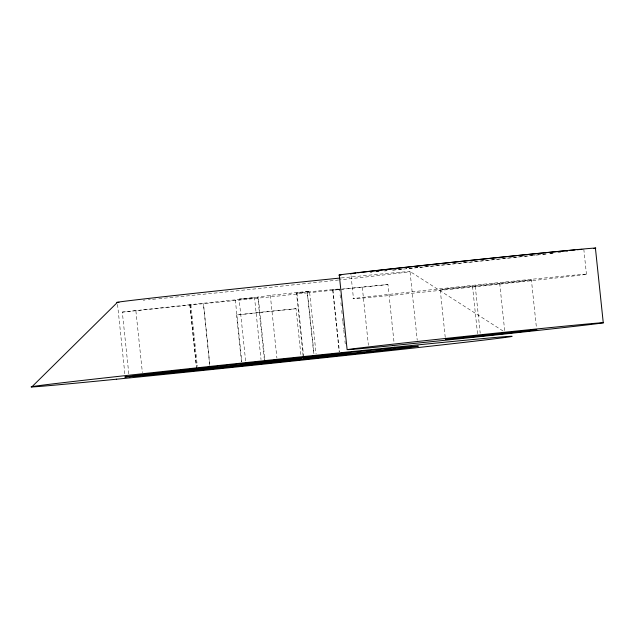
<?xml version="1.0" encoding="UTF-8"?>
<svg xmlns="http://www.w3.org/2000/svg" width="635" height="635" viewBox="0 0 635 635"><rect width="100%" height="100%" fill="white"/><g stroke="black" fill="none" stroke-linecap="round" stroke-linejoin="round"><path stroke-width="0.48" stroke-dasharray="3.17 2.38" d="M128.81 373.856L122.317 312.102L190.841 304.594L254.54 297.791L261.025 359.553M241.467 361.831L236.545 314.992L263.716 311.912L296.037 308.705L300.958 355.536M296.037 308.705L236.545 314.992M445.238 337.415L440.214 289.608L467.392 286.52L531.416 279.964L536.44 327.771M264.358 359.854L257.77 297.124L270.312 295.307L309.515 291.235L316.103 353.965M303.093 355.83L296.497 293.1L309.515 291.235M296.497 293.1A75.446 0.524 -6 0 1 332.684 290.005L387.945 284.52L394.129 343.329M387.945 284.52L307.332 292.878L313.722 353.647M307.332 292.878L314.079 353.608M245.618 360.863L239.125 299.117L258.255 297.077L264.851 359.799M122.317 312.102L203.438 303.665L209.931 365.419M257.77 297.124L258.255 297.077M531.416 279.964A62.024 0.437 -6 0 1 475.274 286.337L440.214 289.608M209.709 365.435L203.438 303.665M239.125 299.117L254.54 297.791M502.983 330.954L410.012 271.502L417.235 340.249M583.819 249.269L586.43 274.145M499.705 283.313L504.73 331.129M475.274 286.337L480.195 333.169M472.535 286.401L477.56 334.208M362.323 287.425L368.403 345.257M351.076 275.804L353.489 298.775M339.471 289.02L339.677 290.981M340.09 294.902L340.503 298.823M340.916 302.744L341.328 306.665M341.741 310.586L342.146 314.508M342.559 318.421L342.868 321.366M342.971 322.342L343.694 329.208M343.797 330.184L344.519 337.05M344.932 340.971L345.242 343.908M332.954 289.973L339.439 351.719M332.684 290.005L339.177 351.75M296.966 293.052L303.554 355.783M270.312 295.307L276.908 358.037M235.323 299.974L241.816 361.736M190.841 304.594L197.334 366.339M189.968 304.824L196.461 366.57M189.865 304.832L196.35 366.578M135.898 310.944L142.391 372.689M117.546 304.403L124.976 375.118M341.233 277.94A147.693 1.032 -6 0 1 339.542 279.884M338.598 279.987A147.693 1.032 -6 0 1 156.742 298.918M155.766 299.014A147.693 1.032 -6 0 1 148.336 299.736M144.907 300.061A147.693 1.032 -6 0 1 143.272 300.22M307.689 292.838A75.446 0.524 -6 0 1 203.216 303.689M552.426 253.206A117.546 0.818 -6 0 1 549.632 253.516M545.743 253.952A117.546 0.818 -6 0 1 541.695 254.405M540.663 254.516A117.546 0.818 -6 0 1 534.305 255.222M532.519 255.413A117.546 0.818 -6 0 1 419.671 267.343M417.83 267.533A117.546 0.818 -6 0 1 405.884 268.74M402.05 269.129A117.546 0.818 -6 0 1 397.415 269.589M396.51 269.684A117.546 0.818 -6 0 1 392.112 270.121M386.707 270.653A117.546 0.818 -6 0 1 384.619 270.859M378.643 271.439A117.546 0.818 -6 0 1 375.856 271.709M567.952 251.571A129.246 0.905 -6 0 1 565.729 251.825M560.578 252.405A129.246 0.905 -6 0 1 557.855 252.714M553.125 253.238A129.246 0.905 -6 0 1 550.18 253.571M546.148 254.016A129.246 0.905 -6 0 1 540.964 254.587M539.194 254.778A129.246 0.905 -6 0 1 390.977 270.335M387.294 270.7A129.246 0.905 -6 0 1 384.627 270.97M379.19 271.502A129.246 0.905 -6 0 1 376.039 271.812M371.999 272.209A129.246 0.905 -6 0 1 370.046 272.399M394.724 294.997A117.546 0.818 -6 0 0 585.073 274.51A117.546 0.818 -6 0 0 430.086 289.877A117.546 0.818 -6 0 0 394.724 294.997"/><path stroke-width="0.95" d="M31.75 386.961L117.34 302.443M129.119 376.793L301.268 358.465L245.928 363.799L277.114 359.997M316.309 355.925L303.3 357.791A75.446 0.524 -6 0 1 339.487 354.695L394.748 349.21L394.541 347.25M142.692 375.626L210.01 368.379A75.446 0.524 -6 0 0 314.492 357.529L369.125 352.115M595.408 248.039L603.25 322.683M339.288 275.114L347.131 349.758M196.564 367.554L196.771 369.514M196.453 367.562L196.659 369.522M118.991 302.355A147.693 1.032 -6 0 1 251.023 287.266L289.322 283.25A147.693 1.032 -6 0 1 340.233 278.035M350.877 273.891A117.546 0.818 -6 0 1 352.242 273.534M352.806 273.455A117.546 0.818 -6 0 1 355.886 273.042M357.894 272.796A117.546 0.818 -6 0 1 541.718 253.127M542.584 253.04A117.546 0.818 -6 0 1 567.595 250.619M569.643 250.428A117.546 0.818 -6 0 1 575.016 249.944M577.239 249.745A117.546 0.818 -6 0 1 581.962 249.372M340.987 275.026A129.246 0.905 -6 0 1 466.788 260.731A129.246 0.905 -6 0 1 593.908 248.436M445.794 339.273L480.505 336.098A62.024 0.437 -6 0 0 536.639 329.724L445.794 339.273M404.574 348.067L355.648 353.624A147.693 1.032 -6 0 1 151.114 374.856L125.182 377.079A147.693 1.032 -6 0 1 258.866 361.91L333.732 354.132A147.693 1.032 -6 0 1 404.574 348.067M116.634 379.19A241.991 1.691 -6 0 0 508.484 337.002A241.991 1.691 -6 0 0 189.436 368.641A241.991 1.691 -6 0 0 116.634 379.19M392.47 345.607A129.246 0.905 -6 0 0 601.75 323.08A129.246 0.905 -6 0 0 431.356 339.979A129.246 0.905 -6 0 0 392.47 345.607"/></g></svg>
